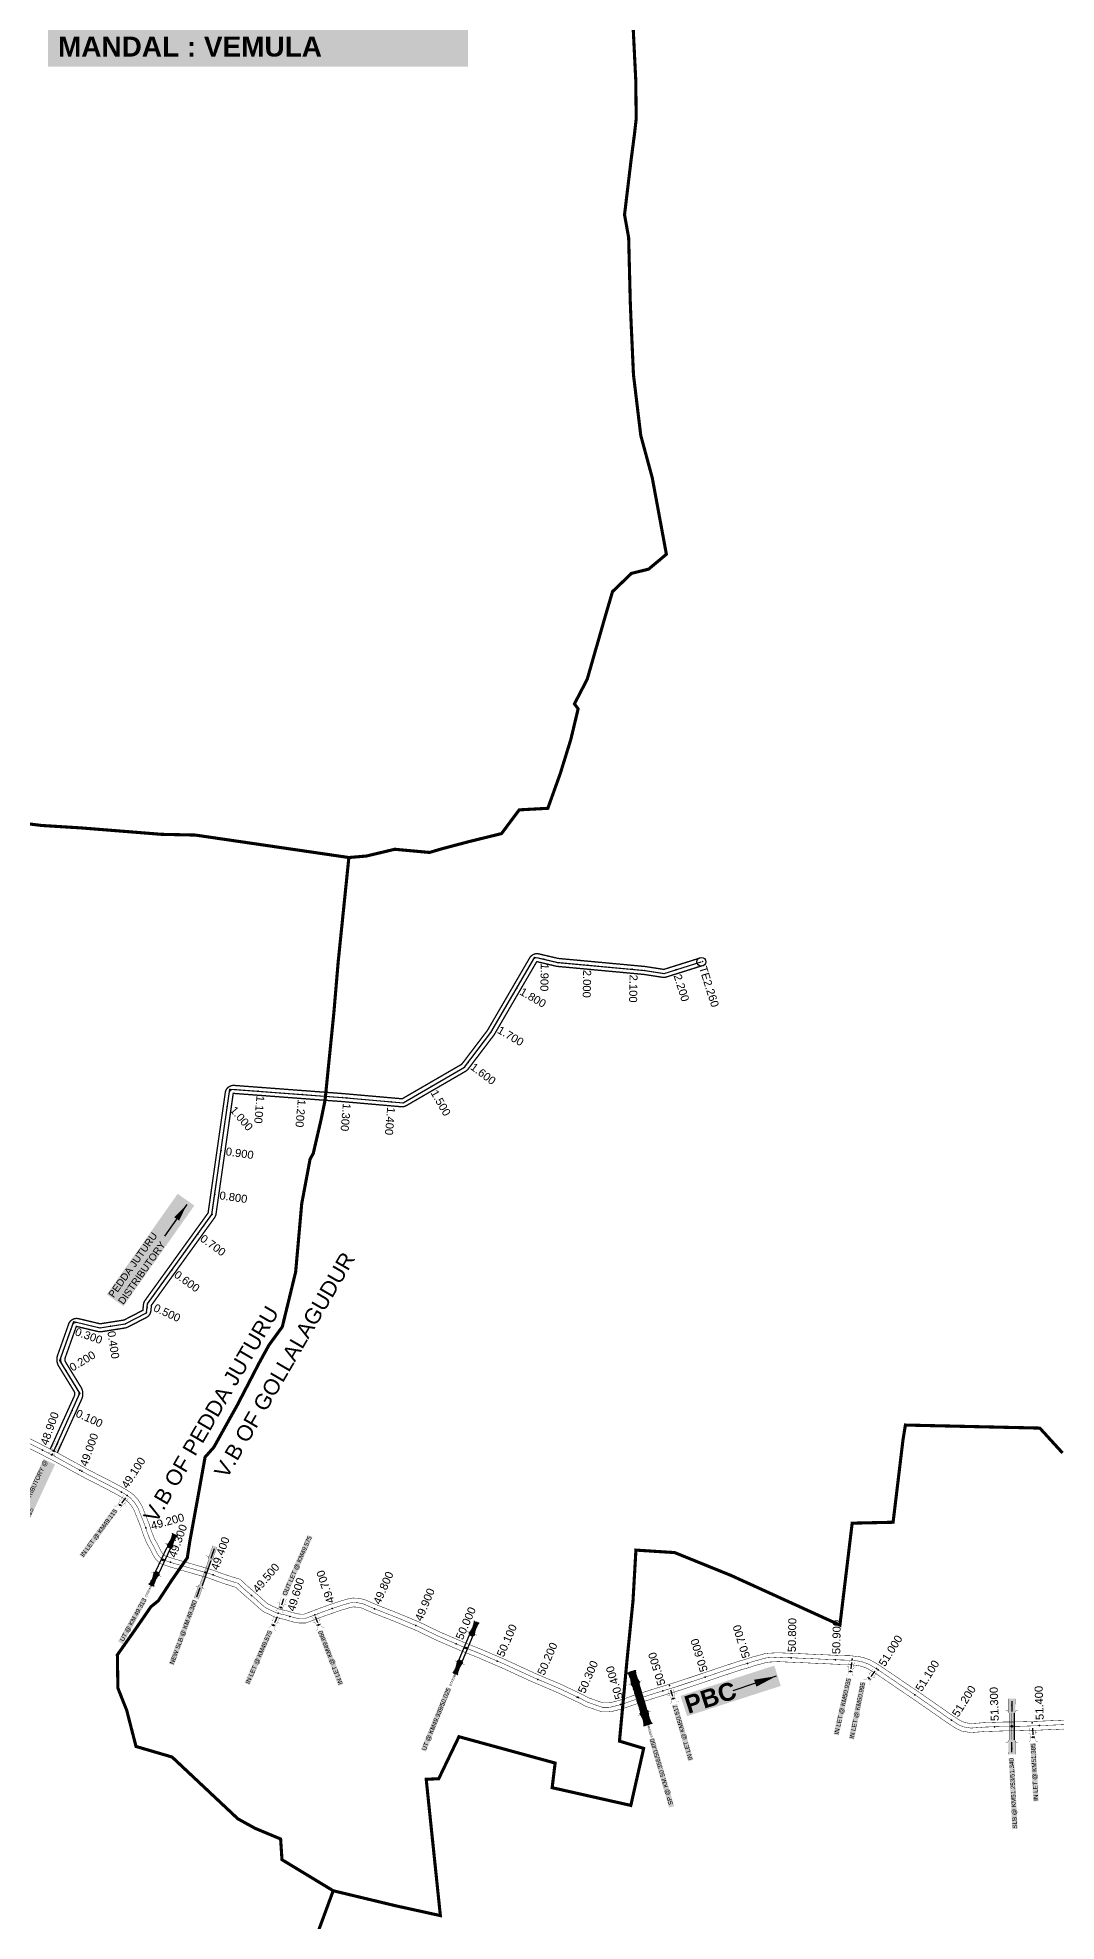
# Model space of a CAD drawing. Header units: inches. Extents: x 174104 to 230935, y 1583276 to 1631460.
# Drawn here: x 208562 to 210853, y 1592095 to 1596332 of the extents above; entities that cross this region are included whole.
import ezdxf
from ezdxf.enums import TextEntityAlignment as Align

# ---------------------------------------------------------------- set-up
doc = ezdxf.new("R2010")
doc.units = ezdxf.units.IN
doc.header["$LTSCALE"] = 15
doc.header["$MEASUREMENT"] = 0
doc.linetypes.add('ACAD_ISO02W100', pattern=[15, 12, -3])
doc.linetypes.add('HIDDEN2', pattern=[0.1875, 0.125, -0.0625])
for name, color, linetype in [('BLOCK', 72, 'Continuous'), ('CANAL1', 7, 'Continuous'), ('CSMark', 72, 'Continuous'), ('PAPER SIZE', 5, 'Continuous'), ('RE REMARKS', 7, 'Continuous'), ('STRUCTURE', 5, 'Continuous'), ('TEXT', 1, 'Continuous'), ('text2', 7, 'Continuous'), ('VB', 72, 'Continuous'), ('VILLAGE BOUNDRY', 5, 'Continuous')]:
    doc.layers.add(name, color=color, linetype=linetype)
doc.styles.add('FONT1', font='Arial')
doc.styles.get("Standard").update_dxf_attribs({"font": 'arial.ttf'})
doc.dimstyles.get("Standard").update_dxf_attribs({"dimtxt": 0.18, "dimasz": 0.18, "dimexe": 0.18, "dimexo": 0.0625, "dimgap": 0.09, "dimtad": 0, "dimtih": 1, "dimtoh": 1, "dimdec": 4, "dimzin": 0, "dimdsep": 46, "dimtxsty": 'Standard', "dimcen": 0.09, "dimadec": 0, "dimazin": 0, "dimtfac": 1, "dimtdec": 4, "dimtofl": 0, "dimtmove": 0, "dimatfit": 3, "dimfxl": 1, "dimtolj": 1, "dimtzin": 0, "dimarcsym": 0})

# ---------------------------------------------------------------- blocks, each defined once
blk = doc.blocks.new('CIRCLE-BOX')
for p, q in [((-0.5, 0), (0.5, 0)), ((0, 0.5), (0, -0.5))]:
    blk.add_line(p, q)
blk.add_circle((0, 0), 0.2)
blk = doc.blocks.new('OT')
at = {"layer": 'STRUCTURE', "color": 190}
for points, const_width in [([(769751.4, 1706595.8), (769729.4, 1706595.8)], 0.5), ([(769775.2, 1706601.8), (769775.2, 1706597.8), (769769.2, 1706593.8), (769761.8, 1706593.8), (769754.4, 1706593.8), (769748.4, 1706597.8), (769748.4, 1706601.8)], 0.5), ([(769761.8, 1706593.8), (769761.8, 1706581)], 2.5), ([(769751.4, 1706579), (769729.4, 1706579)], 0.5), ([(769748.4, 1706573), (769748.4, 1706577), (769754.4, 1706581), (769761.8, 1706581), (769761.8, 1706581), (769761.8, 1706581), (769769.2, 1706581), (769775.2, 1706577), (769775.2, 1706573)], 0.5)]:
    blk.add_lwpolyline(points, dxfattribs=dict(at, const_width=const_width))
at = {"layer": 'STRUCTURE', "color": 0}
blk.add_circle((769761.8, 1706587.4), 1.87, dxfattribs=at)
blk.add_leader([(769732.6, 1706587.4), (769753.8, 1706587.4)], dimstyle='Standard', override={"dimasz": 10, "dimgap": 0.09, "dimtad": 0}, dxfattribs=at)
blk = doc.blocks.new('UT')
at = {"layer": 'STRUCTURE'}
h = blk.add_hatch(dxfattribs=at)
h.set_pattern_fill('DASH', color=150, scale=8, angle=-39.6278, style=0)
h.set_pattern_definition([(320.372247933, (-4370.464, -6260.8811), (1.40800153113, 0.132407282), [1, -1])])
h.paths.add_polyline_path([(765163, 1700681.9), (765165.6, 1700680.6), (765167.2, 1700680.3), (765169.1, 1700680), (765172.4, 1700679.6), (765176.4, 1700679.3), (765179.5, 1700679.5), (765183.1, 1700679.9), (765187.7, 1700680.9), (765188.9, 1700681.2), (765193.1, 1700682.2), (765196.1, 1700680.2), (765196.1, 1700672.2), (765193.1, 1700670.2), (765190.5, 1700670.8), (765188.1, 1700671.3), (765185.5, 1700671.8), (765183.6, 1700672.1), (765181, 1700672.5), (765180.3, 1700672.5), (765178.5, 1700672.6), (765176.7, 1700672.6), (765174.6, 1700672.5), (765172.5, 1700672.3), (765170.4, 1700672), (765168.5, 1700671.7), (765166.1, 1700671.2), (765165, 1700670.8), (765163, 1700669.7)])
h.paths.add_polyline_path([(765259.1, 1700682.2), (765256.1, 1700680.2), (765256.1, 1700672.2), (765259.1, 1700670.2), (765261.9, 1700671), (765264.4, 1700671.6), (765266.4, 1700672), (765269.1, 1700672.5), (765272.7, 1700673), (765276.1, 1700673.1), (765278.6, 1700672.9), (765281.2, 1700672.7), (765283.9, 1700672.3), (765286.4, 1700671.9), (765288, 1700671.3), (765289.2, 1700670.6), (765289.1, 1700682.7), (765287.6, 1700681.8), (765285.7, 1700681.2), (765283, 1700680.7), (765281.2, 1700680.4), (765276.7, 1700679.9), (765272.7, 1700679.9), (765268.7, 1700680.3), (765264.8, 1700681), (765261.2, 1700681.7)])
at = {"layer": 'STRUCTURE', "color": 150, "const_width": 0.628}
for points in [[(765190.1, 1700688.2), (765190.1, 1700684.2), (765196.1, 1700680.2), (765256.1, 1700680.2), (765262.1, 1700684.2), (765262.1, 1700688.2)], [(765190.1, 1700664.2), (765190.1, 1700668.2), (765196.1, 1700672.2), (765256.1, 1700672.2), (765262.1, 1700668.2), (765262.1, 1700664.2)]]:
    blk.add_lwpolyline(points, dxfattribs=at)
at = {"layer": 'STRUCTURE', "color": 150}
for points in [[(765196.1, 1700680.2), (765256.1, 1700680.2)], [(765196.1, 1700672.2), (765256.1, 1700672.2)], [(765196.1, 1700672.2), (765256.1, 1700672.2)]]:
    blk.add_lwpolyline(points, dxfattribs=at)
at = {"layer": 'STRUCTURE', "color": 0}
blk.add_circle((765226.1, 1700676.2), 1.89, dxfattribs=at)
at = {"layer": 'STRUCTURE', "color": 150}
for points in [[(765163, 1700681.9), (765164.4, 1700681.1), (765167.9, 1700680.2), (765171.2, 1700679.8), (765176.1, 1700679.4), (765184.7, 1700680.3), (765193.1, 1700682.2)], [(765163, 1700669.7), (765164.3, 1700670.6), (765167.8, 1700671.6), (765171.2, 1700672.1), (765176, 1700672.6), (765184.7, 1700672), (765193.1, 1700670.2)], [(765289.1, 1700682.7), (765287.8, 1700681.9), (765284.3, 1700680.9), (765280.9, 1700680.4), (765276.1, 1700679.8), (765267.4, 1700680.5), (765259.1, 1700682.2)], [(765289.2, 1700670.6), (765287.8, 1700671.4), (765284.2, 1700672.3), (765280.9, 1700672.7), (765276.1, 1700673.1), (765267.4, 1700672.2), (765259.1, 1700670.2)]]:
    blk.add_spline(points, degree=3, dxfattribs=at)
at = {"layer": 'STRUCTURE', "color": 0}
blk.add_text('STREAM', height=5, dxfattribs=at).set_placement((765148.2, 1700675.8), align=Align.MIDDLE_CENTER)
for points in [[(765190.9, 1700676), (765164.2, 1700675.8)], [(765289.3, 1700676.7), (765265.4, 1700676.4)]]:
    blk.add_leader(points, dimstyle='Standard', override={"dimasz": 10, "dimgap": 0.09, "dimtad": 0}, dxfattribs=at)
blk = doc.blocks.new('SLB')
at = {"layer": 'STRUCTURE'}
h = blk.add_hatch(dxfattribs=at)
h.set_pattern_fill('DOTS', color=6, scale=20, angle=320.3722, style=0)
h.set_pattern_definition([(320.372247934, (-159.4327, -72.9564), (1.2786241598, 0.5641323054), [0, -1.25])])
h.paths.add_polyline_path([(769699.5, 1706871.1), (769699.5, 1706861.1), (769729.1, 1706861.1), (769732.1, 1706863.1), (769792.1, 1706863.1), (769795.1, 1706861.1), (769824.7, 1706861.1), (769824.7, 1706871.1), (769795.1, 1706871.1), (769792.1, 1706869.1), (769732.1, 1706869.1), (769729.1, 1706871.1)])
at = {"layer": 'STRUCTURE', "color": 6, "const_width": 0.628}
for points in [[(769726.1, 1706877.1), (769726.1, 1706873.1), (769732.1, 1706869.1), (769792.1, 1706869.1), (769798.1, 1706873.1), (769798.1, 1706877.1)], [(769726.1, 1706855.1), (769726.1, 1706859.1), (769732.1, 1706863.1), (769792.1, 1706863.1), (769798.1, 1706859.1), (769798.1, 1706855.1)]]:
    blk.add_lwpolyline(points, dxfattribs=at)
at = {"layer": 'STRUCTURE', "color": 6, "linetype": 'ACAD_ISO02W100', "ltscale": 0.5, "const_width": 0.5}
for points in [[(769699.5, 1706871.1), (769729.1, 1706871.1)], [(769699.5, 1706861.1), (769729.1, 1706861.1)], [(769795.1, 1706871.1), (769824.7, 1706871.1)], [(769795.1, 1706861.1), (769824.7, 1706861.1)]]:
    blk.add_lwpolyline(points, dxfattribs=at)
at = {"layer": 'STRUCTURE', "color": 6}
blk.add_lwpolyline([(769732.1, 1706863.1), (769792.1, 1706863.1)], dxfattribs=at)
blk.add_lwpolyline([(769732.1, 1706863.1), (769792.1, 1706863.1)], dxfattribs=at)
at = {"layer": 'STRUCTURE', "color": 0}
blk.add_circle((769762.1, 1706866.1), 1.24, dxfattribs=at)
for points in [[(769703.8, 1706866), (769726.7, 1706866)], [(769818.6, 1706865.8), (769795.7, 1706865.8)]]:
    blk.add_leader(points, dimstyle='Standard', override={"dimasz": 10, "dimgap": 0.09, "dimtad": 0}, dxfattribs=at)
blk = doc.blocks.new('SP')
at = {"layer": 'STRUCTURE'}
h = blk.add_hatch(dxfattribs=at)
h.set_pattern_fill('DASH', color=256, scale=8, style=0)
edge = h.paths.add_edge_path()
edge.add_spline(control_points=[(769825.7, 1706742.1), (769825.3, 1706741.8), (769823.8, 1706740.8), (769820.9, 1706740.3), (769817, 1706739.7), (769811.4, 1706738.9), (769804, 1706739.7), (769798.4, 1706741), (769795.6, 1706741.6)], knot_values=[0, 0, 0, 0, 1.613557, 5.24513, 8.624976, 13.470124, 22.190216, 30.746377, 30.746377, 30.746377, 30.746377], degree=3, periodic=0)
edge.add_line((769795.6, 1706741.6), (769792.6, 1706739.6))
edge.add_line((769792.6, 1706739.6), (769732.6, 1706739.6))
edge.add_line((769732.6, 1706739.6), (769729.6, 1706741.6))
edge.add_spline(control_points=[(769729.6, 1706741.6), (769726.9, 1706740.9), (769721.3, 1706739.5), (769713.9, 1706738.5), (769708.3, 1706739.1), (769704.4, 1706739.6), (769701.5, 1706740), (769700, 1706741), (769699.5, 1706741.3)], knot_values=[0, 0, 0, 0, 8.556161, 17.276253, 22.121402, 25.501247, 29.13282, 30.746377, 30.746377, 30.746377, 30.746377], degree=3, periodic=0)
edge.add_line((769699.5, 1706741.3), (769699.5, 1706722.1))
edge.add_spline(control_points=[(769699.5, 1706722.1), (769700, 1706722.4), (769701.4, 1706723.4), (769704.3, 1706724), (769708.2, 1706724.5), (769713.8, 1706725.3), (769721.2, 1706724.5), (769726.8, 1706723.3), (769729.6, 1706722.6)], knot_values=[0, 0, 0, 0, 1.613557, 5.24513, 8.624976, 13.470124, 22.190216, 30.746377, 30.746377, 30.746377, 30.746377], degree=3, periodic=0)
edge.add_line((769729.6, 1706722.6), (769732.6, 1706724.6))
edge.add_line((769732.6, 1706724.6), (769792.6, 1706724.6))
edge.add_line((769792.6, 1706724.6), (769795.6, 1706722.6))
edge.add_spline(control_points=[(769795.6, 1706722.6), (769798.4, 1706723.3), (769803.9, 1706724.8), (769811.3, 1706725.8), (769817, 1706725.1), (769820.9, 1706724.7), (769823.8, 1706724.2), (769825.2, 1706723.3), (769825.7, 1706723)], knot_values=[0, 0, 0, 0, 8.556161, 17.276253, 22.121402, 25.501247, 29.13282, 30.746377, 30.746377, 30.746377, 30.746377], degree=3, periodic=0)
edge.add_line((769825.7, 1706723), (769825.7, 1706742.1))
h.paths.add_polyline_path([(769764.2, 1706732.1, -1), (769761.1, 1706732.1, -1)], flags=0)
h.paths.add_polyline_path([(769761.1, 1706732.1, 1), (769764.2, 1706732.1, 1)], flags=16)
at = {"layer": 'STRUCTURE', "const_width": 0.628}
for points in [[(769726.6, 1706747.6), (769726.6, 1706743.6), (769732.6, 1706739.6), (769792.6, 1706739.6), (769798.6, 1706743.6), (769798.6, 1706747.6)], [(769726.6, 1706716.6), (769726.6, 1706720.6), (769732.6, 1706724.6), (769792.6, 1706724.6), (769798.6, 1706720.6), (769798.6, 1706716.6)]]:
    blk.add_lwpolyline(points, dxfattribs=at)
at = {"layer": 'STRUCTURE', "color": 3}
blk.add_lwpolyline([(769732.6, 1706724.6), (769792.6, 1706724.6)], dxfattribs=at)
blk.add_lwpolyline([(769732.6, 1706724.6), (769792.6, 1706724.6)], dxfattribs=at)
at = {"layer": 'STRUCTURE', "color": 0}
blk.add_circle((769762.6, 1706732.1), 1.55, dxfattribs=at)
at = {"layer": 'STRUCTURE'}
for points in [[(769699.5, 1706741.3), (769700.9, 1706740.5), (769704.4, 1706739.6), (769707.8, 1706739.2), (769712.6, 1706738.8), (769721.3, 1706739.7), (769729.6, 1706741.6)], [(769699.5, 1706722.1), (769700.9, 1706723), (769704.4, 1706724), (769707.7, 1706724.5), (769712.5, 1706725), (769721.2, 1706724.4), (769729.6, 1706722.6)], [(769825.7, 1706742.1), (769824.3, 1706741.3), (769820.8, 1706740.3), (769817.5, 1706739.8), (769812.7, 1706739.2), (769804, 1706739.9), (769795.6, 1706741.6)], [(769825.7, 1706723), (769824.3, 1706723.8), (769820.8, 1706724.7), (769817.4, 1706725.1), (769812.6, 1706725.5), (769803.9, 1706724.6), (769795.6, 1706722.6)]]:
    blk.add_spline(points, degree=3, dxfattribs=at)
at = {"layer": 'STRUCTURE', "color": 0}
blk.add_text('STREAM', height=5, dxfattribs=at).set_placement((769684.3, 1706732.1), align=Align.MIDDLE_CENTER)
for points in [[(769727.4, 1706732.1), (769700.8, 1706732.1)], [(769824.4, 1706732.1), (769800.5, 1706732.1)]]:
    blk.add_leader(points, dimstyle='Standard', override={"dimasz": 10, "dimgap": 0.09, "dimtad": 0}, dxfattribs=at)
blk = doc.blocks.new('DLB')
at = {"layer": 'STRUCTURE'}
h = blk.add_hatch(dxfattribs=at)
h.set_pattern_fill('DOTS', color=6, scale=20, angle=320.37224793, style=0)
h.paths.add_polyline_path([(769699.5, 1706950), (769699.5, 1706934), (769729.1, 1706934), (769732.1, 1706936), (769792.1, 1706936), (769795.1, 1706934), (769824.7, 1706934), (769824.7, 1706950), (769795.1, 1706950), (769792.1, 1706948), (769732.1, 1706948), (769729.1, 1706950)])
at = {"layer": 'STRUCTURE', "color": 6, "linetype": 'ACAD_ISO02W100', "ltscale": 0.5, "const_width": 0.5}
for points in [[(769699.5, 1706950), (769729.1, 1706950)], [(769699.5, 1706934), (769729.1, 1706934)], [(769795.1, 1706950), (769824.7, 1706950)], [(769795.1, 1706934), (769824.7, 1706934)]]:
    blk.add_lwpolyline(points, dxfattribs=at)
at = {"layer": 'STRUCTURE', "color": 6, "const_width": 0.628}
for points in [[(769726.1, 1706956), (769726.1, 1706952), (769732.1, 1706948), (769792.1, 1706948), (769798.1, 1706952), (769798.1, 1706956)], [(769726.1, 1706928), (769726.1, 1706932), (769732.1, 1706936), (769792.1, 1706936), (769798.1, 1706932), (769798.1, 1706928)], [(769732.1, 1706942), (769792.1, 1706942)]]:
    blk.add_lwpolyline(points, dxfattribs=at)
at = {"layer": 'STRUCTURE', "color": 6}
blk.add_lwpolyline([(769732.1, 1706936), (769792.1, 1706936)], dxfattribs=at)
blk.add_lwpolyline([(769732.1, 1706936), (769792.1, 1706936)], dxfattribs=at)
at = {"layer": 'STRUCTURE', "color": 0}
blk.add_circle((769762.1, 1706942), 1.8, dxfattribs=at)
for points in [[(769703.8, 1706942), (769726.7, 1706942)], [(769818.6, 1706942), (769795.7, 1706942)]]:
    blk.add_leader(points, dimstyle='Standard', override={"dimasz": 10, "dimgap": 0.09, "dimtad": 0}, dxfattribs=at)
blk = doc.blocks.new('GGG')
at = {"layer": 'STRUCTURE', "color": 5, "insert": (181339.4, 1616872.7), "char_height": 40, "width": 213.631, "attachment_point": 1, "rotation": 22.6465, "bg_fill": 1, "box_fill_scale": 1.1, "bg_fill_color": 7, "bg_fill_true_color": 16777215, "bg_fill_transparency": 0}
blk.add_mtext('{\\fArial|b1|i0|c0|p34;\\C1;PBC}', dxfattribs=at)
at = {"layer": 'RE REMARKS', "color": 1}
blk.add_leader([(181545.2, 1616937), (181450.2, 1616896)], dimstyle='Standard', override={"dimasz": 50}, dxfattribs=at)

msp = doc.modelspace()

# ---------------------------------------------------------------- linework, layer by layer
at = {"layer": 'CANAL1', "color": 200, "linetype": 'ByBlock', "ltscale": 40, "const_width": 3}
for points in [[(208589.80454, 1593156.71948), (208644.42009, 1593277.05882, 0.2488070448), (208643.78479, 1593287.34854), (208609.30379, 1593343.66751, -0.226209696), (208606.70131, 1593368.49443), (208631.51822, 1593438.54215, -0.3830643384), (208653.81414, 1593450.68384), (208702.35024, 1593439.1668), (208756.16037, 1593447.66314), (208798.5205, 1593469.5492), (208799.77971, 1593482.39313, -0.1325253814), (208803.27805, 1593491.65238), (208945.20303, 1593688.46546), (208983.76978, 1593959.00837, -0.3948439124), (209004.00361, 1593975.27353), (209247.52995, 1593956.97052), (209381.74923, 1593945.21409), (209515.72323, 1594022.88018), (209573.49902, 1594099.00368), (209668.49713, 1594262.13176, -0.32987639), (209689.26768, 1594271.06515), (209732.4537, 1594260.90373), (209927.52964, 1594242.78954, -0.0151863569), (209928.67482, 1594242.64801), (209970.30043, 1594236.21496), (210051.84727, 1594261.87655)], [(208606.19546, 1593149.28052), (208660.81101, 1593269.61987, 0.2488070448), (208659.13611, 1593296.74731), (208624.65512, 1593353.06628, -0.226209696), (208623.66797, 1593362.48339), (208648.78472, 1593433.37745), (208698.00249, 1593421.69866, 0.0977044107), (208705.35244, 1593421.41784), (208758.80815, 1593429.85821, 0.0802440688), (208764.56624, 1593431.74561), (208806.29971, 1593453.30791, 0.2543242517), (208816.48767, 1593468.33414), (208817.72014, 1593480.90534), (208959.6588, 1593677.73741, 0.1213804368), (208963.05765, 1593686.16911), (209001.72166, 1593957.39427), (209246.07005, 1593939.02948), (209379.86348, 1593927.31035, 0.1543933037), (209391.05045, 1593929.80022), (209524.57711, 1594007.20698, 0.099377586), (209530.18259, 1594012.1579), (209587.80013, 1594088.0729, 0.0304787697), (209589.08437, 1594089.9981), (209684.42434, 1594253.7132), (209728.26348, 1594243.39811, 0.0346386029), (209730.8585, 1594242.97442), (209925.89562, 1594224.86383), (209967.32079, 1594218.46176, 0.115055424), (209975.926, 1594219.11504), (210057.25039, 1594244.70663)]]:
    msp.add_lwpolyline(points, format="xyb", dxfattribs=at)
at = {"layer": 'CANAL1', "color": 1, "linetype": 'HIDDEN2', "ltscale": 5, "const_width": 2}
msp.add_lwpolyline([(208598, 1593153), (208652.61555, 1593273.33935, 0.2488070448), (208651.46045, 1593292.04793), (208616.97945, 1593348.36689, -0.226209696), (208615.18464, 1593365.48891), (208640.00155, 1593435.53663, -0.3830643384), (208651.73624, 1593441.92699), (208700.08038, 1593430.4555, 0.0977044107), (208703.94878, 1593430.3077), (208757.40448, 1593438.74808, 0.0802440688), (208760.43506, 1593439.74145), (208802.16853, 1593461.30374, 0.2543242517), (208807.53062, 1593469.21229), (208808.73676, 1593481.51498, -0.1325253814), (208810.578, 1593486.38827), (208952.35886, 1593683.00151, 0.1213804368), (208954.14772, 1593687.43925), (208992.67971, 1593957.73823, -0.3948439124), (209003.32909, 1593966.29884), (209246.8, 1593948), (209380.6488, 1593936.27602, 0.1543933037), (209386.53667, 1593937.58648), (209520.06334, 1594014.99324, 0.099377586), (209523.01359, 1594017.59899), (209580.63113, 1594093.51399, 0.0304787697), (209581.30705, 1594094.52725), (209676.27446, 1594257.60261, -0.32987639), (209687.20633, 1594262.30439), (209730.32483, 1594252.15886, 0.0346386029), (209731.69063, 1594251.93587), (209926.6975, 1594233.82809, -0.0151863569), (209927.30023, 1594233.7536), (209968.69538, 1594227.35617, 0.115055424), (209973.22444, 1594227.7), (210054.54883, 1594253.29159)], format="xyb", dxfattribs=at)
at = {"layer": 'CANAL1', "color": 1, "ltscale": 4, "const_width": 1}
for points in [[(208517.26375, 1593172.10813), (208591.38113, 1593134.45296), (208669.28733, 1593091.7342), (208710.39594, 1593070.88681), (208737.60577, 1593056.60794), (208752.24368, 1593047.96217), (208763.77766, 1593040.02261), (208771.80562, 1593031.27515), (208778.28971, 1593020.8992), (208793.1293, 1592983.88079), (208799.35626, 1592964.96388), (208806.5712, 1592946.99752), (208814.39034, 1592932.94523), (208821.62629, 1592918.51697), (208827.10541, 1592909.67058), (208832.77976, 1592904.18573), (208839.41671, 1592899.25692), (208852.96663, 1592894.79309), (208859.93143, 1592892.28461), (208944.75911, 1592867.92745), (208976.36208, 1592856.34206), (208999.1973, 1592849.05264), (209007.31963, 1592846.69892), (209020.49277, 1592834.25201), (209044.96354, 1592813.38866), (209060.00685, 1592799.44726), (209069.35557, 1592792.05395), (209094.76569, 1592779.73015), (209109.48149, 1592775.94355), (209116.69541, 1592774.42273), (209125.97398, 1592771.62655), (209139.22813, 1592767.97832), (209150.59118, 1592766.17085), (209164.93539, 1592766.20993), (209185.97485, 1592774.08053), (209207.30721, 1592782.2644), (209226.7483, 1592788.98376), (209244.63807, 1592795.03438), (209255.42984, 1592798.43268), (209266.22562, 1592801.495), (209272.27226, 1592802.40952), (209279.83749, 1592802.00273), (209290.46314, 1592800.01385), (209316.45049, 1592788.70819), (209364.82084, 1592769.7376), (209413.8432, 1592749.28597), (209457.00564, 1592728.39277), (209511.38246, 1592704.82944), (209553.80603, 1592687.87322), (209609.09664, 1592663.92189), (209673.1595, 1592634.47254), (209732.56589, 1592609.15437), (209765.88292, 1592593.30385), (209780.2703, 1592586.45182), (209794.6072, 1592578.99796), (209818.97082, 1592570.58476), (209829.95503, 1592566.71577), (209831.79012, 1592566.6956), (209845.69967, 1592566.53064), (209854.78553, 1592567.66302), (209869.14645, 1592571.26172), (209884.77413, 1592575.89371), (209901.56049, 1592581.92132), (209914.40766, 1592586.25279), (209927.88553, 1592590.60706), (209967.70869, 1592603.1527), (210003.58161, 1592614.0248), (210062.37018, 1592633.53473), (210101.08259, 1592646.89521), (210144.49, 1592661.01994), (210163.48729, 1592666.50518), (210173.03619, 1592669.93708), (210191.85233, 1592674.97376), (210200.71814, 1592677.5738), (210207.34493, 1592678.3906), (210207.72209, 1592678.38606), (210227.32437, 1592679.34439), (210287.28141, 1592676.74171), (210368.60455, 1592673.09882), (210388.93977, 1592672.66088), (210399.83244, 1592671.45475), (210406.86734, 1592670.67867), (210414.55507, 1592668.9753), (210426.36178, 1592664.70743), (210444.38142, 1592654.39231), (210485.38765, 1592626.34054), (210530.38904, 1592595.90324), (210584.78851, 1592558.09622), (210603.23523, 1592545.085), (210627.48311, 1592529.21501), (210640.51516, 1592523.19564), (210660.43478, 1592519.83414), (210693.56721, 1592522.23654), (210735.34409, 1592523.56911), (210764.48167, 1592523.77108), (210812.85018, 1592525.28072), (210873.49279, 1592527.89304)], [(208525.35625, 1593190.42987), (208600.72087, 1593152.14104), (208678.62067, 1593109.4258), (208719.56606, 1593088.66119), (208747.34423, 1593074.08406), (208763.01232, 1593064.82983), (208776.98234, 1593055.21339), (208787.78838, 1593043.43885), (208796.19229, 1593029.9908), (208811.9287, 1592990.73521), (208818.15374, 1592971.82412), (208824.6608, 1592955.62048), (208832.07566, 1592942.29477), (208839.10171, 1592928.28503), (208842.79659, 1592922.31942), (208845.74624, 1592919.46827), (208848.74529, 1592917.24108), (208859.48537, 1592913.70291), (208866.08657, 1592911.32539), (208950.96889, 1592886.95255), (208982.84792, 1592875.26594), (209005.0227, 1592868.18736), (209017.53637, 1592864.56108), (209033.85723, 1592849.13999), (209058.25446, 1592828.33934), (209073.02715, 1592814.64874), (209080.04843, 1592809.09605), (209101.69031, 1592798.59985), (209114.03851, 1592795.42245), (209121.65259, 1592793.81727), (209131.51402, 1592790.84545), (209143.46587, 1592787.55568), (209152.14482, 1592786.17515), (209161.29061, 1592786.20007), (209178.88915, 1592792.78347), (209200.45679, 1592801.0576), (209220.2777, 1592807.90824), (209238.42993, 1592814.04762), (209249.69616, 1592817.59532), (209261.98438, 1592821.081), (209271.30374, 1592822.49048), (209282.22451, 1592821.90327), (209296.36686, 1592819.25615), (209324.09351, 1592807.19381), (209372.32316, 1592788.2784), (209422.0568, 1592767.53003), (209465.34236, 1592746.57723), (209519.07154, 1592723.29456), (209561.49397, 1592706.33878), (209617.24936, 1592682.18611), (209681.2585, 1592652.76146), (209740.78611, 1592627.39163), (209774.47508, 1592611.36415), (209789.1857, 1592604.35818), (209802.5268, 1592597.42204), (209825.55718, 1592589.46924), (209833.48472, 1592586.67691), (209844.57633, 1592586.54536), (209851.10447, 1592587.35898), (209863.87155, 1592590.55828), (209878.54787, 1592594.90829), (209894.98551, 1592600.81068), (209908.13834, 1592605.24521), (209921.80647, 1592609.66094), (209961.80331, 1592622.2613), (209997.53039, 1592633.0892), (210055.95782, 1592652.47927), (210094.72541, 1592665.85879), (210138.62, 1592680.14206), (210157.32471, 1592685.54282), (210167.05781, 1592689.04092), (210186.45167, 1592694.23224), (210196.65386, 1592697.2242), (210206.23707, 1592698.4054), (210207.35391, 1592698.39194), (210227.26963, 1592699.36561), (210288.16259, 1592696.72229), (210369.26745, 1592693.08918), (210390.25823, 1592692.63712), (210402.03356, 1592691.33325), (210410.13666, 1592690.43933), (210420.14093, 1592688.2227), (210434.79222, 1592682.92657), (210455.01258, 1592671.35169), (210496.63635, 1592642.87746), (210541.69896, 1592612.39876), (210596.25949, 1592574.47978), (210614.47877, 1592561.629), (210637.20489, 1592546.75499), (210646.47684, 1592542.47236), (210661.38922, 1592539.95586), (210692.52479, 1592542.21346), (210734.95591, 1592543.56689), (210764.10033, 1592543.76892), (210812.10782, 1592545.26728), (210872.08521, 1592547.85096)]]:
    msp.add_lwpolyline(points, dxfattribs=at)
at = {"layer": 'CANAL1', "color": 1, "linetype": 'HIDDEN2', "ltscale": 4, "const_width": 1}
msp.add_lwpolyline([(208521.31, 1593181.269), (208596.051, 1593143.297), (208673.954, 1593100.58), (208714.981, 1593079.774), (208742.475, 1593065.346), (208757.628, 1593056.396), (208770.38, 1593047.618), (208779.797, 1593037.357), (208787.241, 1593025.445), (208802.529, 1592987.308), (208804.93729, 1592979.99184), (208808.755, 1592968.394), (208815.616, 1592951.309), (208823.233, 1592937.62), (208830.364, 1592923.401), (208834.951, 1592915.995), (208839.263, 1592911.827), (208844.081, 1592908.249), (208856.226, 1592904.248), (208863.009, 1592901.805), (208947.864, 1592877.44), (208979.605, 1592865.804), (209002.11, 1592858.62), (209012.428, 1592855.63), (209027.175, 1592841.696), (209051.609, 1592820.864), (209066.517, 1592807.048), (209074.702, 1592800.575), (209098.228, 1592789.165), (209111.76, 1592785.683), (209119.174, 1592784.12), (209128.744, 1592781.236), (209141.347, 1592777.767), (209151.368, 1592776.173), (209163.113, 1592776.205), (209182.432, 1592783.432), (209203.882, 1592791.661), (209223.513, 1592798.446), (209241.534, 1592804.541), (209252.563, 1592808.014), (209264.105, 1592811.288), (209271.788, 1592812.45), (209281.031, 1592811.953), (209293.415, 1592809.635), (209320.272, 1592797.951), (209368.572, 1592779.008), (209417.95, 1592758.408), (209461.174, 1592737.485), (209515.227, 1592714.062), (209557.65, 1592697.106), (209613.173, 1592673.054), (209677.209, 1592643.617), (209736.676, 1592618.273), (209770.179, 1592602.334), (209775.51909, 1592599.79077), (209784.728, 1592595.405), (209798.567, 1592588.21), (209822.264, 1592580.027), (209831.718, 1592576.697), (209831.9, 1592576.695), (209845.138, 1592576.538), (209852.945, 1592577.511), (209866.509, 1592580.91), (209881.661, 1592585.401), (209898.273, 1592591.366), (209911.273, 1592595.749), (209924.846, 1592600.134), (209964.756, 1592612.707), (210000.556, 1592623.557), (210059.164, 1592643.007), (210097.904, 1592656.377), (210141.555, 1592670.581), (210160.406, 1592676.024), (210170.047, 1592679.489), (210189.152, 1592684.603), (210198.686, 1592687.399), (210206.791, 1592688.398), (210207.538, 1592688.389), (210227.297, 1592689.355), (210287.722, 1592686.732), (210368.936, 1592683.094), (210389.599, 1592682.649), (210400.933, 1592681.394), (210408.502, 1592680.559), (210417.348, 1592678.599), (210430.577, 1592673.817), (210449.697, 1592662.872), (210491.012, 1592634.609), (210534.87484, 1592604.94177), (210536.044, 1592604.151), (210590.524, 1592566.288), (210608.857, 1592553.357), (210617.28007, 1592547.84419), (210632.344, 1592537.985), (210643.496, 1592532.834), (210660.912, 1592529.895), (210693.046, 1592532.225), (210735.15, 1592533.568), (210764.291, 1592533.77), (210812.479, 1592535.274), (210872.789, 1592537.872)], dxfattribs=at)
at = {"layer": 'CSMark', "linetype": 'Continuous'}
for p in [(209700.68782, 1594259.13228), (209799.56728, 1594245.63304), (209899.13892, 1594236.3871), (209997.30698, 1594235.27842), (209639.33427, 1594194.16996), (209589.01039, 1594107.75522), (209530.16583, 1594027.02255), (209057.95484, 1593962.19327), (209157.67359, 1593954.69858), (209257.3817, 1593947.07314), (209357.00028, 1593938.34742), (209447.21205, 1593972.76061), (208988.42078, 1593927.86222), (208974.30814, 1593828.86306), (208960.19549, 1593729.86391), (208921.75987, 1593640.56866), (208863.26982, 1593559.45815), (208808.28375, 1593476.89426), (208636.72595, 1593426.291), (208725.65591, 1593433.73514), (208626.22029, 1593333.27352), (208639.32751, 1593244.06062)]:
    msp.add_point(p, dxfattribs=at)
at = {"layer": 'text2', "color": 0, "linetype": 'Continuous'}
msp.add_lwpolyline([(208598, 1593153), (208657, 1593283), (208612, 1593356.5), (208643, 1593444), (208702, 1593430), (208759, 1593439), (208807, 1593463.8), (208809, 1593484.2), (208953.8, 1593685), (208994, 1593967), (209246.8, 1593948), (209383.8, 1593936), (209521.8, 1594016), (209581, 1594094), (209680, 1594264), (209731, 1594252), (209927, 1594233.8), (209971, 1594227), (210054.54883, 1594253.29159)], dxfattribs=at)
at = {"layer": 'text2', "linetype": 'Continuous'}
msp.add_circle((210054.54883, 1594253.29159), 10, dxfattribs=at)
at = {"layer": 'text2', "color": 3, "linetype": 'Continuous'}
for p in [(208572.41657, 1593155.30442), (208595, 1593146, 48), (208661.1472, 1593107.60243), (208750.30459, 1593060.72152), (208804.93728, 1592979.99188), (208860.33418, 1592902.76838), (208956.24861, 1592874.36627), (209042.7944, 1592828.37917), (209224.21686, 1592798.68406), (209319.6317, 1592798.22956), (209128.76427, 1592781.23042), (209412.3887, 1592760.72812), (209503.39023, 1592719.19128), (209595.70361, 1592680.62156), (210158.54051, 1592675.48536), (210256.73074, 1592688.07731), (210356.68943, 1592683.64259), (210452.13498, 1592661.20421), (209686.90606, 1592639.48425), (210063.42576, 1592644.47783), (209778.17307, 1592598.5268), (209873.06116, 1592582.85204), (209968.21135, 1592613.75422), (210534.87482, 1592604.94179), (210815.14024, 1592535.38864), (210714.02234, 1592532.89409)]:
    msp.add_point(p, dxfattribs=at)
at = {"layer": 'text2'}
for p in [(208593.31647, 1593144.68627), (208656.72496, 1593110.0273), (208763, 1593053, 62), (208804.93729, 1592979.99184), (208844.081, 1592908.249), (208939.5266, 1592879.83397), (209102.74348, 1592788.00309), (209185.32645, 1592784.54242), (209525.05371, 1592710.13437), (210394, 1592685, 72), (210449, 1592664, 73), (209983, 1592626, 71), (209775.51909, 1592599.79077), (209916.18804, 1592597.33689), (210534.88486, 1592604.95659), (210617.28007, 1592547.84419), (210799, 1592542, 77), (210753.00214, 1592533.69175)]:
    msp.add_point(p, dxfattribs=at)
at = {"layer": 'VILLAGE BOUNDRY', "linetype": 'HIDDEN2', "ltscale": 20, "const_width": 7}
for points in [[(209226.57115, 1592164.09533), (209111.36643, 1592233.94798), (209108.30373, 1592280.53565), (209051.05614, 1592304.42526), (209012.16263, 1592325.84386), (208864.16772, 1592464.81764), (208783.06329, 1592488.58944), (208762.18319, 1592569.73778), (208742.28283, 1592619.85737), (208741.11898, 1592694.64824), (208779.20108, 1592748.56477), (208816.4987, 1592802.69364), (208833.37731, 1592816.42083), (208863.23622, 1592862.15555), (208898.3617, 1592912.73147), (208904.0209, 1592949.58246), (208920.86779, 1593041.68611), (208938.39633, 1593139.33984), (208957.98071, 1593161.35715), (209010.97629, 1593256.56312), (209060.21193, 1593351.46864), (209082.18742, 1593391.46841), (209112.11475, 1593432.42039), (209142.12011, 1593555.74797), (209155.81927, 1593709.58099), (209174.57148, 1593809.42982), (209181.77206, 1593822.49557), (209199.29428, 1593898.26038), (209208.33466, 1593942.11393), (209228.26606, 1594140.84812), (209237.8913, 1594254.11231), (209261.81275, 1594487.83893), (209301.34514, 1594491.18852), (209365.09117, 1594506.39422), (209443.26145, 1594499.23796), (209469.37706, 1594507.01472), (209531.17625, 1594523.43588), (209605.18967, 1594541.64994), (209644.97548, 1594595.01996), (209709.37672, 1594598.51976), (209737.51429, 1594677.22209), (209761.0716, 1594753.35692), (209777.51633, 1594822.2475), (209769.21218, 1594833.30821), (209797.90408, 1594888.72717), (209838.55526, 1595030.42123), (209854.85007, 1595085.83469), (209897.42462, 1595126.82001), (209936.17514, 1595136.46486), (209976.02826, 1595169.85648), (209967.01503, 1595218.74845), (209944.23809, 1595341.85785), (209918.40016, 1595437.19376), (209902.01756, 1595573.34916), (209896.67887, 1595690.56638), (209894.82422, 1595737.10476), (209891.15187, 1595881.92009), (209881.90205, 1595933.54251), (209896.10731, 1596052.15713), (209904.28783, 1596115.38593), (209908.17707, 1596149.36056), (209907.0823, 1596237.3717), (209899.71498, 1596386.08528)], [(209165.2045, 1591997.51914), (209226.57115, 1592164.09533), (209366.25094, 1592130.48449), (209467.63774, 1592108.17743), (209454.23857, 1592237.24788), (209442.79671, 1592347.46402), (209435.81769, 1592414.69091), (209463.99563, 1592416.11088), (209509.40182, 1592510.55338), (209725.77173, 1592451.32265), (209719.06307, 1592395.88977), (209896, 1592356), (209924.91982, 1592484.27809), (209870.49134, 1592500.60018), (209887.52725, 1592683.22714), (209900.93194, 1592815.95959), (209907.49771, 1592930.20197), (209994.68979, 1592924.60629), (210121.46775, 1592873.19379), (210252.48387, 1592813.46133), (210366.35714, 1592761.54458), (210382.87693, 1592898.89903), (210393.92951, 1592990.79615), (210485.96996, 1592992.83536), (210508.16575, 1593177.64866), (210513.63017, 1593211.44865), (210815.98518, 1593204.60998), (210867.04981, 1593148.74935)]]:
    msp.add_lwpolyline(points, dxfattribs=at)
at = {"layer": 'VILLAGE BOUNDRY', "linetype": 'HIDDEN2', "ltscale": 20}
msp.add_lwpolyline([(208425.57407, 1594578.05266, 7, 7, 0), (208570.17395, 1594559.95834, 7, 7, 0), (208658.53267, 1594554.48409, 7, 7, 0), (208840.5913, 1594539.96778, 7, 7, 0), (208916.32894, 1594538.34607, 7, 7, 0), (209261.81275, 1594487.83893, 0, 0, 0)], format="xyseb", dxfattribs=at)

# ---------------------------------------------------------------- block references
at = {"layer": 'BLOCK'}
for p in [(209731, 1594252, 90.107), (209927, 1594234, 90.108), (210057, 1594254, 90.15), (209971, 1594227, 90.175), (209581, 1594094, 90.155), (209522, 1594016, 90.197), (208994, 1593967, 89.936), (209247, 1593948, 90.081), (209384, 1593936, 90.16), (208954, 1593685, 90.068), (208809, 1593484, 90.083), (208643, 1593444, 90.03), (208702, 1593430, 90.093), (208759, 1593439, 90.153), (208807, 1593464, 90.179), (208612, 1593357, 90.237), (208657, 1593283, 90.156), (208598, 1593153, 92.403)]:
    msp.add_blockref('CIRCLE-BOX', p, dxfattribs=at)
at = {"layer": 'STRUCTURE', "color": 0}
for p, xscale, yscale, zscale, rotation in [((-592340.12564, 2630426.6598), 0.7, 0.7, 0.7, 241.9516975203959), ((-436291.53612, 2733804.08603, 62), 0.7, 0.7, 0.7, 233.7634796985773), ((-762909.54537, 2471787.82794), 0.7, 0.7, 0.7, 252.1551730547101), ((-670710.45929, 2564041.16857), 0.7, 0.7, 0.7, 246.4487498880405), ((-1099438.5211, 1662897.97382), 0.7, 0.7, 0.7, 291.2100928052957), ((-911029.23446, 2270783.80479, 72), 0.7, 0.7, 0.7, 263.1164099176767), ((-411510.61076, 2746168.41534, 73), 0.7, 0.7, 0.7, 232.6099648118131), ((-1087658.14625, 1775743.83569, 71), 0.7, 0.7, 0.7, 286.2443570984448), ((-1009612.71011, 2070033.54555, 77), 0.7000000000000005, 0.7000000000000005, 0.7000000000000005, 272.9084585198758)]:
    msp.add_blockref('OT', p, dxfattribs=dict(at, xscale=xscale, yscale=yscale, zscale=zscale, rotation=rotation))
for name, p, rotation in [('UT', (1420644.32093, 175371.40093), 64.75147105419202), ('SLB', (1557650.56436, 294071.13919), 70.35423644804149), ('UT', (1482876.09936, 230194.94118), 67.28813243991546), ('SP', (2067148.34435, 1355621.06266), 107.0046642233676), ('DLB', (1921281.24823, 830773.9468), 90.26832751339036)]:
    msp.add_blockref(name, p, dxfattribs=dict(at, rotation=rotation))
at = {"layer": 'text2', "rotation": 355.2239345250406}
msp.add_blockref('GGG', (-105320.30215, -3560.04521), dxfattribs=at)

# ---------------------------------------------------------------- texts
at = {"layer": 'CSMark', "color": 1, "linetype": 'Continuous', "style": 'FONT1'}
for s, rotation, p in [('1.900', 268.77517411, (209701.28689, 1594186.85204)), ('2.000', 268.77517411, (209796.60097, 1594172.32973)), ('2.100', 268.77517411, (209901.0541, 1594161.54067)), ('1.100', 265.10753155, (209057.76068, 1593889.50172)), ('1.200', 265.10753155, (209150.61217, 1593880.99104)), ('1.300', 265.10753155, (209252.13393, 1593872.2074)), ('1.400', 265.10753155, (209351.75252, 1593863.48169))]:
    msp.add_text(s, height=18, rotation=rotation, dxfattribs=at).set_placement(p, align=Align.MIDDLE_RIGHT)
for s, rotation, p in [('TE2.260', 287.4680233, (210057.85074, 1594242.79886)), ('1.800', 329.78549156, (209648.83989, 1594188.63433)), ('2.200', 287.4680233, (210000.60889, 1594224.78569)), ('1.700', 329.78549156, (209598.51601, 1594102.21959)), ('1.600', 322.80243432, (209538.92794, 1594020.37233)), ('1.500', 300.10130435, (209452.72888, 1593963.24407)), ('1.000', 310.8144107, (208999.84372, 1593924.68651)), ('0.900', 351.88696512, (208985.19805, 1593827.31067)), ('0.800', 351.88696512, (208971.0854, 1593728.31152)), ('0.700', 324.20404125, (208930.68202, 1593634.13475)), ('0.600', 324.20404125, (208872.19198, 1593553.02424)), ('0.500', 335.31285521, (208824.41241, 1593476.91305)), ('0.300', 340.49149094, (208647.09447, 1593422.61759)), ('0.400', 278.97262658, (208727.3715, 1593422.86975)), ('0.200', 31.47683906, (208635.60166, 1593339.01721)), ('0.100', 335.58926022, (208649.34418, 1593239.51459))]:
    msp.add_text(s, height=18, rotation=rotation, dxfattribs=at).set_placement(p, align=Align.MIDDLE_LEFT)
at = {"layer": 'CSMark', "color": 1}
for s, rotation, p in [('48.900', 70.33923731, (208575.68779, 1593167.51572)), ('49.000', 70.33923731, (208664.41841, 1593119.81373)), ('49.100', 57.19860553, (208756.26628, 1593071.86939)), ('49.200', 15.52104148, (208816.80271, 1592984.35401)), ('49.300', 70.1927484, (208864.06525, 1592914.81689)), ('49.400', 69.86746194, (208959.0584, 1592886.7562)), ('49.500', 49.54967132, (209050.49022, 1592838.3757)), ('49.700', 108.68638601, (209221.30115, 1592810.99907)), ('49.800', 66.48879764, (209323.93328, 1592810.0989)), ('49.600', 73.22937716, (209131.24327, 1592793.64254)), ('49.900', 67.35459785, (209417.71035, 1592772.16052)), ('50.000', 66.57127694, (209509.45242, 1592730.29646)), ('50.100', 66.57127694, (209601.7658, 1592691.72675)), ('50.700', 107.03184744, (210155.94652, 1592687.86868)), ('50.800', 89.03891571, (210258.08881, 1592700.6563)), ('50.900', 89.03891571, (210358.0475, 1592696.22158)), ('50.200', 66.57127694, (209692.96826, 1592650.58943)), ('50.600', 107.03184744, (210060.83177, 1592656.86114)), ('51.000', 57.97193306, (210459.78951, 1592671.27811)), ('50.300', 66.57127694, (209784.23526, 1592609.63199)), ('50.400', 107.03184744, (209870.46717, 1592595.23536)), ('50.500', 107.03184744, (209965.61736, 1592626.13754)), ('51.100', 57.97193306, (210542.5394, 1592615.03049)), ('51.200', 57.97193306, (210624.9346, 1592557.91809)), ('51.300', 92.00337845, (210714.72806, 1592545.52648)), ('51.400', 92.00337845, (210815.84595, 1592548.02103))]:
    msp.add_text(s, height=18, rotation=rotation, dxfattribs=at).set_placement(p, align=Align.MIDDLE_LEFT)
at = {"layer": 'STRUCTURE', "color": 5, "insert": (208719.62543, 1593505.74677), "char_height": 16, "width": 273.396588, "attachment_point": 1, "rotation": 54.83852335, "style": 'FONT1', "bg_fill": 1, "box_fill_scale": 1.1, "bg_fill_color": 7, "bg_fill_true_color": 16777215, "bg_fill_transparency": 0}
msp.add_mtext('{\\C1;PEDDA JUTURU DISTRIBUTORY}', dxfattribs=at)
at = {"layer": 'STRUCTURE', "color": 5, "char_height": 10, "attachment_point": 1, "bg_fill": 1, "box_fill_scale": 1.1, "bg_fill_color": 7, "bg_fill_true_color": 16777215, "bg_fill_transparency": 0}
for s, insert, width, rotation in [(' PEDDJUTURU DISTRIBUTORY @ \\PKM 48.841/48.925', (208481.20604, 1592930.22973, 27), 224.1109141, 65.16731962), (' PEDDJUTURU DISTRIBUTORY @ \\PKM 48.841/48.925', (208481.20604, 1592930.22973, 27), 224.1109141, 65.16731962), ('IN LET @ KM49.115', (208656.98181, 1592919.81572, 62), 128.6402456, 53.7634797), ('OUT LET @ KM49.575', (209111.94749, 1592830.75713), 144.158663, 66.44874989), (' UT @ KM 49.313', (208744.20157, 1592725.31789, 62), 111.477899, 61.15827572), ('NEW SLB @ KM 49.380', (208858.41698, 1592675.66226, 62), 151.8189632, 69.90132135), ('IN LET @ KM49.575', (209028.76971, 1592632.16759), 128.6402456, 66.44874989), ('IN LET @ KM49.660', (209238.98607, 1592626.38649), 128.531105, 111.2100928), ('UT @ KM49.939/50.025', (209425.26132, 1592481.97281), 150.4001364, 67.86523757), ('IN LET @ KM50.935', (210353.21992, 1592516.83669, 72), 128.6402456, 77.32116836), ('IN LET @ KM50.995', (210387.62719, 1592507.25802, 73), 128.6402456, 78.48569519), ('IN LET @ KM50.517', (210025.86805, 1592456.57423, 71), 128.5652115, 106.2443571), (' SP @ KM 50.356/50.450', (209982.6356, 1592352.36234, 142), 158.0672578, 106.2443571), ('IN LET @ KM51.385', (210802.20782, 1592366.10549, 77), 128.6402456, 92.90845852), ('SLB @ KM51.253/51.340', (210755.07683, 1592303.69175, 77), 158.0740791, 92.90845852)]:
    msp.add_mtext(s, dxfattribs=dict(at, insert=insert, width=width, rotation=rotation))
at = {"layer": 'TEXT', "insert": (208607.58989, 1596409.24094), "char_height": 45, "width": 899.9588677, "attachment_point": 1, "bg_fill": 1, "box_fill_scale": 1.5, "bg_fill_color": 50, "bg_fill_transparency": 0}
msp.add_mtext('{\\fArial|b1|i0|c0|p34;\\C1;VILLAGE : \\C5;CHINTHALAJTURU\\P\\C1;MANDAL : \\C5;VEMULA  }', dxfattribs=at)
at = {"layer": 'VB', "color": 1}
for s, p in [('V.B OF GOLLALAGUDUR', (208972.09924, 1593097.70302)), ('V.B OF PEDDA JUTURU ', (208813.16992, 1592997.90106))]:
    msp.add_text(s, height=35, rotation=59.78069963, dxfattribs=at).set_placement(p, align=Align.MIDDLE_LEFT)

# ---------------------------------------------------------------- leaders
at = {"layer": 'PAPER SIZE', "color": 1}
msp.add_leader([(208897.49808, 1593707.79241), (208847.35969, 1593635.94168)], dimstyle='Standard', override={"dimasz": 40, "dimgap": 0.09, "dimtad": 0, "dimtfill": 2, "dimtfillclr": 5}, dxfattribs=at)

doc.saveas('drawing.dxf')
